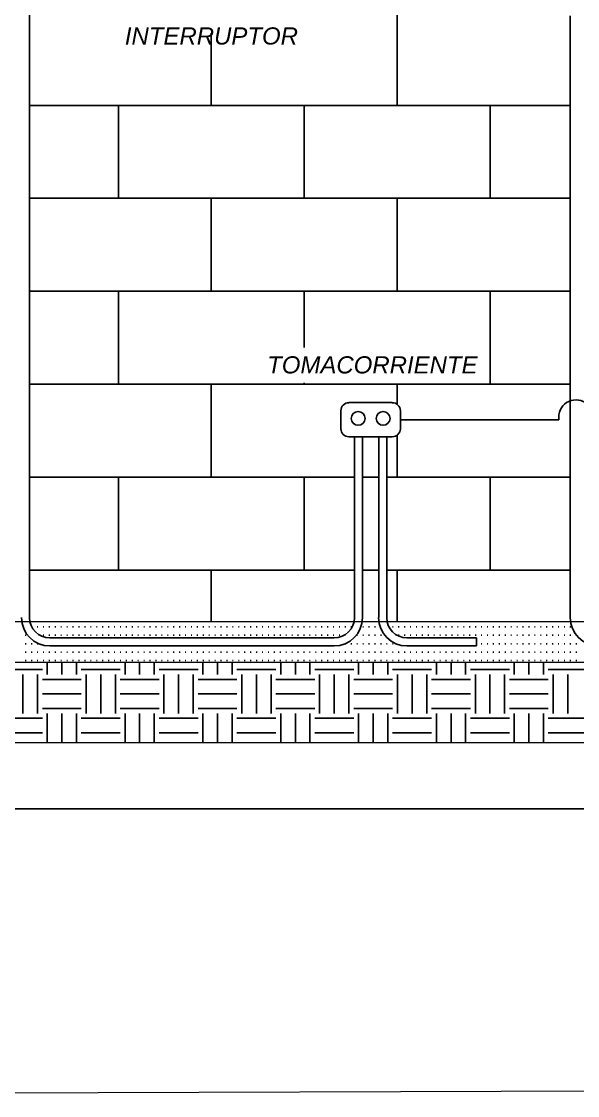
# Model space of a CAD drawing. Header units: inches. Extents: x 1693 to 10990, y 1878 to 5055.
# Drawn here: x 1717.52 to 1734.25, y 2180.96 to 2213.29 of the extents above; entities that cross this region are included whole.
import ezdxf

# ---------------------------------------------------------------- set-up
doc = ezdxf.new("R2010")
doc.units = ezdxf.units.IN
for name, color, linetype, lineweight in [('00 LEYENDA', 3, 'Continuous', 9), ('DETALLE2', 1, 'Continuous', 5), ('IE-DIAGRAMA', 1, 'Continuous', 0)]:
    doc.layers.add(name, color=color, linetype=linetype, lineweight=lineweight)
doc.layers.add('DETALLE', color=3, linetype='Continuous')
doc.styles.add('Arial cursiva', font='ariali.ttf')

msp = doc.modelspace()

# ---------------------------------------------------------------- linework, layer by layer
at = {"color": 240, "linetype": 'Continuous', "true_color": 0xed1f24}
for p, q in [((1728.83, 2210.762), (1728.83, 2213.56)), ((1723.235, 2210.762), (1723.235, 2212.934)), ((1717.766, 2210.762), (1734.035, 2210.762)), ((1720.438, 2207.964), (1720.438, 2210.762)), ((1726.033, 2207.964), (1726.033, 2210.762)), ((1731.628, 2207.964), (1731.628, 2210.762)), ((1717.766, 2207.964), (1734.035, 2207.964)), ((1723.235, 2205.167), (1723.235, 2207.964)), ((1728.83, 2205.167), (1728.83, 2207.964)), ((1717.766, 2205.167), (1734.035, 2205.167)), ((1720.438, 2202.369), (1720.438, 2205.167)), ((1726.033, 2203.476), (1726.033, 2205.167)), ((1731.628, 2202.369), (1731.628, 2205.167)), ((1717.766, 2202.369), (1734.035, 2202.369)), ((1723.235, 2199.572), (1723.235, 2202.369)), ((1726.033, 2202.369), (1726.033, 2202.412)), ((1728.83, 2201.762), (1728.83, 2202.369)), ((1728.83, 2199.572), (1728.83, 2200.839)), ((1717.766, 2199.572), (1727.542, 2199.572)), ((1720.438, 2196.774), (1720.438, 2199.572)), ((1726.033, 2196.774), (1726.033, 2199.572)), ((1727.785, 2199.572), (1728.271, 2199.572)), ((1728.514, 2199.572), (1734.035, 2199.572)), ((1731.628, 2196.774), (1731.628, 2199.572)), ((1717.766, 2196.774), (1727.542, 2196.774)), ((1723.235, 2195.224), (1723.235, 2196.774)), ((1727.785, 2196.774), (1728.271, 2196.774)), ((1728.514, 2196.774), (1734.035, 2196.774)), ((1728.83, 2195.224), (1728.83, 2196.774)), ((1718.297, 2193.633), (1718.297, 2194.008)), ((1718.736, 2193.633), (1718.736, 2194.008)), ((1719.176, 2193.633), (1719.176, 2194.008)), ((1720.639, 2193.633), (1720.639, 2194.008)), ((1721.078, 2193.633), (1721.078, 2194.008)), ((1721.518, 2193.633), (1721.518, 2194.008)), ((1722.981, 2193.633), (1722.981, 2194.008)), ((1723.42, 2193.633), (1723.42, 2194.008)), ((1723.86, 2193.633), (1723.86, 2194.008)), ((1725.323, 2193.633), (1725.323, 2194.008)), ((1725.763, 2193.633), (1725.763, 2194.008)), ((1726.202, 2193.633), (1726.202, 2194.008)), ((1727.665, 2193.633), (1727.665, 2194.008)), ((1728.105, 2193.633), (1728.105, 2194.008)), ((1728.544, 2193.633), (1728.544, 2194.008)), ((1730.008, 2193.633), (1730.008, 2194.008)), ((1730.447, 2193.633), (1730.447, 2194.008)), ((1730.886, 2193.633), (1730.886, 2194.008)), ((1732.35, 2193.633), (1732.35, 2194.008)), ((1732.789, 2193.633), (1732.789, 2194.008)), ((1733.228, 2193.633), (1733.228, 2194.008)), ((1716.98, 2193.78), (1718.151, 2193.78)), ((1717.565, 2192.462), (1717.565, 2193.633)), ((1718.004, 2192.462), (1718.004, 2193.633)), ((1719.322, 2193.78), (1720.493, 2193.78)), ((1719.468, 2192.462), (1719.468, 2193.633)), ((1719.907, 2192.462), (1719.907, 2193.633)), ((1720.347, 2192.462), (1720.347, 2193.633)), ((1721.664, 2193.78), (1722.835, 2193.78)), ((1721.81, 2192.462), (1721.81, 2193.633)), ((1722.249, 2192.462), (1722.249, 2193.633)), ((1722.689, 2192.462), (1722.689, 2193.633)), ((1724.006, 2193.78), (1725.177, 2193.78)), ((1724.152, 2192.462), (1724.152, 2193.633)), ((1724.592, 2192.462), (1724.592, 2193.633)), ((1725.031, 2192.462), (1725.031, 2193.633)), ((1726.348, 2193.78), (1727.519, 2193.78)), ((1726.494, 2192.462), (1726.494, 2193.633)), ((1726.934, 2192.462), (1726.934, 2193.633)), ((1727.373, 2192.462), (1727.373, 2193.633)), ((1728.69, 2193.78), (1729.861, 2193.78)), ((1728.836, 2192.462), (1728.836, 2193.633)), ((1729.276, 2192.462), (1729.276, 2193.633)), ((1729.715, 2192.462), (1729.715, 2193.633)), ((1731.032, 2193.78), (1732.203, 2193.78)), ((1731.179, 2192.462), (1731.179, 2193.633)), ((1731.618, 2192.462), (1731.618, 2193.633)), ((1732.057, 2192.462), (1732.057, 2193.633)), ((1733.374, 2193.78), (1734.545, 2193.78)), ((1733.521, 2192.462), (1733.521, 2193.633)), ((1733.96, 2192.462), (1733.96, 2193.633)), ((1718.151, 2193.487), (1719.322, 2193.487)), ((1720.493, 2193.487), (1721.664, 2193.487)), ((1722.835, 2193.487), (1724.006, 2193.487)), ((1725.177, 2193.487), (1726.348, 2193.487)), ((1727.519, 2193.487), (1728.69, 2193.487)), ((1729.861, 2193.487), (1731.032, 2193.487)), ((1732.203, 2193.487), (1733.374, 2193.487)), ((1718.151, 2193.048), (1719.322, 2193.048)), ((1720.493, 2193.048), (1721.664, 2193.048)), ((1722.835, 2193.048), (1724.006, 2193.048)), ((1725.177, 2193.048), (1726.348, 2193.048)), ((1727.519, 2193.048), (1728.69, 2193.048)), ((1729.861, 2193.048), (1731.032, 2193.048)), ((1732.203, 2193.048), (1733.374, 2193.048)), ((1716.98, 2192.316), (1718.151, 2192.316)), ((1718.151, 2192.609), (1719.322, 2192.609)), ((1718.297, 2191.578), (1718.297, 2192.462)), ((1718.736, 2191.578), (1718.736, 2192.462)), ((1719.176, 2191.578), (1719.176, 2192.462)), ((1719.322, 2192.316), (1720.493, 2192.316)), ((1720.493, 2192.609), (1721.664, 2192.609)), ((1720.639, 2191.578), (1720.639, 2192.462)), ((1721.078, 2191.578), (1721.078, 2192.462)), ((1721.518, 2191.578), (1721.518, 2192.462)), ((1721.664, 2192.316), (1722.835, 2192.316)), ((1722.835, 2192.609), (1724.006, 2192.609)), ((1722.981, 2191.578), (1722.981, 2192.462)), ((1723.42, 2191.578), (1723.42, 2192.462)), ((1723.86, 2191.578), (1723.86, 2192.462)), ((1724.006, 2192.316), (1725.177, 2192.316)), ((1725.177, 2192.609), (1726.348, 2192.609)), ((1725.323, 2191.578), (1725.323, 2192.462)), ((1725.763, 2191.578), (1725.763, 2192.462)), ((1726.202, 2191.578), (1726.202, 2192.462)), ((1726.348, 2192.316), (1727.519, 2192.316)), ((1727.519, 2192.609), (1728.69, 2192.609)), ((1727.665, 2191.578), (1727.665, 2192.462)), ((1728.105, 2191.578), (1728.105, 2192.462)), ((1728.544, 2191.578), (1728.544, 2192.462)), ((1728.69, 2192.316), (1729.861, 2192.316)), ((1729.861, 2192.609), (1731.032, 2192.609)), ((1730.008, 2191.578), (1730.008, 2192.462)), ((1730.447, 2191.578), (1730.447, 2192.462)), ((1730.886, 2191.578), (1730.886, 2192.462)), ((1731.032, 2192.316), (1732.203, 2192.316)), ((1732.203, 2192.609), (1733.374, 2192.609)), ((1732.35, 2191.578), (1732.35, 2192.462)), ((1732.789, 2191.578), (1732.789, 2192.462)), ((1733.228, 2191.578), (1733.228, 2192.462)), ((1733.374, 2192.316), (1734.545, 2192.316)), ((1716.98, 2191.877), (1718.151, 2191.877)), ((1719.322, 2191.877), (1720.493, 2191.877)), ((1721.664, 2191.877), (1722.835, 2191.877)), ((1724.006, 2191.877), (1725.177, 2191.877)), ((1726.348, 2191.877), (1727.519, 2191.877)), ((1728.69, 2191.877), (1729.861, 2191.877)), ((1731.032, 2191.877), (1732.203, 2191.877)), ((1733.374, 2191.877), (1734.545, 2191.877))]:
    msp.add_line(p, q, dxfattribs=at)
at = {"color": 4, "linetype": 'Continuous'}
for p, q in [((1717.831, 2195.07), (1717.84, 2195.07)), ((1717.993, 2195.07), (1718.019, 2195.07)), ((1718.171, 2195.07), (1718.197, 2195.07)), ((1718.349, 2195.07), (1718.375, 2195.07)), ((1718.528, 2195.07), (1718.553, 2195.07)), ((1718.706, 2195.07), (1718.731, 2195.07)), ((1718.884, 2195.07), (1718.909, 2195.07)), ((1719.062, 2195.07), (1719.087, 2195.07)), ((1719.24, 2195.07), (1719.266, 2195.07)), ((1719.418, 2195.07), (1719.444, 2195.07)), ((1719.596, 2195.07), (1719.622, 2195.07)), ((1719.775, 2195.07), (1719.8, 2195.07)), ((1719.953, 2195.07), (1719.978, 2195.07)), ((1720.131, 2195.07), (1720.156, 2195.07)), ((1720.309, 2195.07), (1720.334, 2195.07)), ((1720.487, 2195.07), (1720.513, 2195.07)), ((1720.665, 2195.07), (1720.691, 2195.07)), ((1720.843, 2195.07), (1720.869, 2195.07)), ((1721.022, 2195.07), (1721.047, 2195.07)), ((1721.2, 2195.07), (1721.225, 2195.07)), ((1721.378, 2195.07), (1721.403, 2195.07)), ((1721.556, 2195.07), (1721.581, 2195.07)), ((1721.734, 2195.07), (1721.76, 2195.07)), ((1721.912, 2195.07), (1721.938, 2195.07)), ((1722.09, 2195.07), (1722.116, 2195.07)), ((1722.269, 2195.07), (1722.294, 2195.07)), ((1722.447, 2195.07), (1722.472, 2195.07)), ((1722.625, 2195.07), (1722.65, 2195.07)), ((1722.803, 2195.07), (1722.828, 2195.07)), ((1722.981, 2195.07), (1723.007, 2195.07)), ((1723.159, 2195.07), (1723.185, 2195.07)), ((1723.337, 2195.07), (1723.363, 2195.07)), ((1723.516, 2195.07), (1723.541, 2195.07)), ((1723.694, 2195.07), (1723.719, 2195.07)), ((1723.872, 2195.07), (1723.897, 2195.07)), ((1724.05, 2195.07), (1724.075, 2195.07)), ((1724.228, 2195.07), (1724.254, 2195.07)), ((1724.406, 2195.07), (1724.432, 2195.07)), ((1724.584, 2195.07), (1724.61, 2195.07)), ((1724.763, 2195.07), (1724.788, 2195.07)), ((1724.941, 2195.07), (1724.966, 2195.07)), ((1725.119, 2195.07), (1725.144, 2195.07)), ((1725.297, 2195.07), (1725.322, 2195.07)), ((1725.475, 2195.07), (1725.501, 2195.07)), ((1725.653, 2195.07), (1725.679, 2195.07)), ((1725.831, 2195.07), (1725.857, 2195.07)), ((1726.01, 2195.07), (1726.035, 2195.07)), ((1726.188, 2195.07), (1726.213, 2195.07)), ((1726.366, 2195.07), (1726.391, 2195.07)), ((1726.544, 2195.07), (1726.569, 2195.07)), ((1726.722, 2195.07), (1726.748, 2195.07)), ((1726.9, 2195.07), (1726.926, 2195.07)), ((1727.078, 2195.07), (1727.104, 2195.07)), ((1727.257, 2195.07), (1727.282, 2195.07)), ((1727.435, 2195.07), (1727.46, 2195.07)), ((1727.791, 2195.07), (1727.816, 2195.07)), ((1727.969, 2195.07), (1727.995, 2195.07)), ((1728.147, 2195.07), (1728.173, 2195.07)), ((1728.682, 2195.07), (1728.707, 2195.07)), ((1728.86, 2195.07), (1728.885, 2195.07)), ((1729.038, 2195.07), (1729.063, 2195.07)), ((1729.216, 2195.07), (1729.242, 2195.07)), ((1729.394, 2195.07), (1729.42, 2195.07)), ((1729.572, 2195.07), (1729.598, 2195.07)), ((1729.751, 2195.07), (1729.776, 2195.07)), ((1729.929, 2195.07), (1729.954, 2195.07)), ((1730.107, 2195.07), (1730.132, 2195.07)), ((1730.285, 2195.07), (1730.311, 2195.07)), ((1730.463, 2195.07), (1730.489, 2195.07)), ((1730.641, 2195.07), (1730.667, 2195.07)), ((1730.819, 2195.07), (1730.845, 2195.07)), ((1730.998, 2195.07), (1731.023, 2195.07)), ((1731.176, 2195.07), (1731.201, 2195.07)), ((1731.354, 2195.07), (1731.379, 2195.07)), ((1731.532, 2195.07), (1731.558, 2195.07)), ((1731.71, 2195.07), (1731.736, 2195.07)), ((1731.888, 2195.07), (1731.914, 2195.07)), ((1732.066, 2195.07), (1732.092, 2195.07)), ((1732.245, 2195.07), (1732.27, 2195.07)), ((1732.423, 2195.07), (1732.448, 2195.07)), ((1732.601, 2195.07), (1732.626, 2195.07)), ((1732.779, 2195.07), (1732.805, 2195.07)), ((1732.957, 2195.07), (1732.983, 2195.07)), ((1733.135, 2195.07), (1733.161, 2195.07)), ((1733.314, 2195.07), (1733.339, 2195.07)), ((1733.492, 2195.07), (1733.517, 2195.07)), ((1733.67, 2195.07), (1733.695, 2195.07)), ((1733.848, 2195.07), (1733.873, 2195.07)), ((1734.026, 2195.07), (1734.052, 2195.07)), ((1717.637, 2194.816), (1717.662, 2194.816)), ((1717.637, 2194.561), (1717.662, 2194.561)), ((1717.815, 2194.561), (1717.84, 2194.561)), ((1717.993, 2194.561), (1718.019, 2194.561)), ((1718.171, 2194.816), (1718.197, 2194.816)), ((1718.349, 2194.816), (1718.375, 2194.816)), ((1718.528, 2194.816), (1718.553, 2194.816)), ((1718.706, 2194.816), (1718.731, 2194.816)), ((1718.884, 2194.816), (1718.909, 2194.816)), ((1719.062, 2194.816), (1719.087, 2194.816)), ((1719.24, 2194.816), (1719.266, 2194.816)), ((1719.418, 2194.816), (1719.444, 2194.816)), ((1719.596, 2194.816), (1719.622, 2194.816)), ((1719.775, 2194.816), (1719.8, 2194.816)), ((1719.953, 2194.816), (1719.978, 2194.816)), ((1720.131, 2194.816), (1720.156, 2194.816)), ((1720.309, 2194.816), (1720.334, 2194.816)), ((1720.487, 2194.816), (1720.513, 2194.816)), ((1720.665, 2194.816), (1720.691, 2194.816)), ((1720.843, 2194.816), (1720.869, 2194.816)), ((1721.022, 2194.816), (1721.047, 2194.816)), ((1721.2, 2194.816), (1721.225, 2194.816)), ((1721.378, 2194.816), (1721.403, 2194.816)), ((1721.556, 2194.816), (1721.581, 2194.816)), ((1721.734, 2194.816), (1721.76, 2194.816)), ((1721.912, 2194.816), (1721.938, 2194.816)), ((1722.09, 2194.816), (1722.116, 2194.816)), ((1722.269, 2194.816), (1722.294, 2194.816)), ((1722.447, 2194.816), (1722.472, 2194.816)), ((1722.625, 2194.816), (1722.65, 2194.816)), ((1722.803, 2194.816), (1722.828, 2194.816)), ((1722.981, 2194.816), (1723.007, 2194.816)), ((1723.159, 2194.816), (1723.185, 2194.816)), ((1723.337, 2194.816), (1723.363, 2194.816)), ((1723.516, 2194.816), (1723.541, 2194.816)), ((1723.694, 2194.816), (1723.719, 2194.816)), ((1723.872, 2194.816), (1723.897, 2194.816)), ((1724.05, 2194.816), (1724.075, 2194.816)), ((1724.228, 2194.816), (1724.254, 2194.816)), ((1724.406, 2194.816), (1724.432, 2194.816)), ((1724.584, 2194.816), (1724.61, 2194.816)), ((1724.763, 2194.816), (1724.788, 2194.816)), ((1724.941, 2194.816), (1724.966, 2194.816)), ((1725.119, 2194.816), (1725.144, 2194.816)), ((1725.297, 2194.816), (1725.322, 2194.816)), ((1725.475, 2194.816), (1725.501, 2194.816)), ((1725.653, 2194.816), (1725.679, 2194.816)), ((1725.831, 2194.816), (1725.857, 2194.816)), ((1726.01, 2194.816), (1726.035, 2194.816)), ((1726.188, 2194.816), (1726.213, 2194.816)), ((1726.366, 2194.816), (1726.391, 2194.816)), ((1726.544, 2194.816), (1726.569, 2194.816)), ((1726.722, 2194.816), (1726.748, 2194.816)), ((1726.9, 2194.816), (1726.926, 2194.816)), ((1727.078, 2194.816), (1727.104, 2194.816)), ((1727.264, 2194.561), (1727.282, 2194.561)), ((1727.435, 2194.561), (1727.46, 2194.561)), ((1727.613, 2194.816), (1727.638, 2194.816)), ((1727.613, 2194.561), (1727.638, 2194.561)), ((1727.791, 2194.816), (1727.816, 2194.816)), ((1727.791, 2194.561), (1727.816, 2194.561)), ((1727.969, 2194.816), (1727.995, 2194.816)), ((1727.969, 2194.561), (1727.995, 2194.561)), ((1728.147, 2194.816), (1728.173, 2194.816)), ((1728.147, 2194.561), (1728.173, 2194.561)), ((1728.325, 2194.816), (1728.351, 2194.816)), ((1728.325, 2194.561), (1728.351, 2194.561)), ((1728.504, 2194.561), (1728.529, 2194.561)), ((1728.682, 2194.561), (1728.707, 2194.561)), ((1728.86, 2194.816), (1728.885, 2194.816)), ((1729.038, 2194.816), (1729.063, 2194.816)), ((1729.216, 2194.816), (1729.242, 2194.816)), ((1729.394, 2194.816), (1729.42, 2194.816)), ((1729.572, 2194.816), (1729.598, 2194.816)), ((1729.751, 2194.816), (1729.776, 2194.816)), ((1729.929, 2194.816), (1729.954, 2194.816)), ((1730.107, 2194.816), (1730.132, 2194.816)), ((1730.285, 2194.816), (1730.311, 2194.816)), ((1730.463, 2194.816), (1730.489, 2194.816)), ((1730.641, 2194.816), (1730.667, 2194.816)), ((1730.819, 2194.816), (1730.845, 2194.816)), ((1730.998, 2194.816), (1731.023, 2194.816)), ((1731.176, 2194.816), (1731.201, 2194.816)), ((1731.354, 2194.816), (1731.379, 2194.816)), ((1731.354, 2194.561), (1731.379, 2194.561)), ((1731.532, 2194.816), (1731.558, 2194.816)), ((1731.532, 2194.561), (1731.558, 2194.561)), ((1731.71, 2194.816), (1731.736, 2194.816)), ((1731.71, 2194.561), (1731.736, 2194.561)), ((1731.888, 2194.816), (1731.914, 2194.816)), ((1731.888, 2194.561), (1731.914, 2194.561)), ((1732.066, 2194.816), (1732.092, 2194.816)), ((1732.066, 2194.561), (1732.092, 2194.561)), ((1732.245, 2194.816), (1732.27, 2194.816)), ((1732.245, 2194.561), (1732.27, 2194.561)), ((1732.423, 2194.816), (1732.448, 2194.816)), ((1732.423, 2194.561), (1732.448, 2194.561)), ((1732.601, 2194.816), (1732.626, 2194.816)), ((1732.601, 2194.561), (1732.626, 2194.561)), ((1732.779, 2194.816), (1732.805, 2194.816)), ((1732.779, 2194.561), (1732.805, 2194.561)), ((1732.957, 2194.816), (1732.983, 2194.816)), ((1732.957, 2194.561), (1732.983, 2194.561)), ((1733.135, 2194.816), (1733.161, 2194.816)), ((1733.135, 2194.561), (1733.161, 2194.561)), ((1733.314, 2194.816), (1733.339, 2194.816)), ((1733.314, 2194.561), (1733.339, 2194.561)), ((1733.492, 2194.816), (1733.517, 2194.816)), ((1733.492, 2194.561), (1733.517, 2194.561)), ((1733.67, 2194.816), (1733.695, 2194.816)), ((1733.67, 2194.561), (1733.695, 2194.561)), ((1733.848, 2194.816), (1733.873, 2194.816)), ((1733.848, 2194.561), (1733.873, 2194.561)), ((1734.026, 2194.816), (1734.052, 2194.816)), ((1734.026, 2194.561), (1734.052, 2194.561)), ((1734.204, 2194.816), (1734.22, 2194.816)), ((1734.204, 2194.561), (1734.23, 2194.561)), ((1717.637, 2194.307), (1717.662, 2194.307)), ((1717.815, 2194.307), (1717.84, 2194.307)), ((1717.993, 2194.307), (1718.019, 2194.307)), ((1718.171, 2194.307), (1718.197, 2194.307)), ((1718.349, 2194.307), (1718.375, 2194.307)), ((1718.528, 2194.307), (1718.553, 2194.307)), ((1718.706, 2194.307), (1718.731, 2194.307)), ((1718.884, 2194.307), (1718.909, 2194.307)), ((1719.062, 2194.307), (1719.087, 2194.307)), ((1719.24, 2194.307), (1719.266, 2194.307)), ((1719.418, 2194.307), (1719.444, 2194.307)), ((1719.596, 2194.307), (1719.622, 2194.307)), ((1719.775, 2194.307), (1719.8, 2194.307)), ((1719.953, 2194.307), (1719.978, 2194.307)), ((1720.131, 2194.307), (1720.156, 2194.307)), ((1720.309, 2194.307), (1720.334, 2194.307)), ((1720.487, 2194.307), (1720.513, 2194.307)), ((1720.665, 2194.307), (1720.691, 2194.307)), ((1720.843, 2194.307), (1720.869, 2194.307)), ((1721.022, 2194.307), (1721.047, 2194.307)), ((1721.2, 2194.307), (1721.225, 2194.307)), ((1721.378, 2194.307), (1721.403, 2194.307)), ((1721.556, 2194.307), (1721.581, 2194.307)), ((1721.734, 2194.307), (1721.76, 2194.307)), ((1721.912, 2194.307), (1721.938, 2194.307)), ((1722.09, 2194.307), (1722.116, 2194.307)), ((1722.269, 2194.307), (1722.294, 2194.307)), ((1722.447, 2194.307), (1722.472, 2194.307)), ((1722.625, 2194.307), (1722.65, 2194.307)), ((1722.803, 2194.307), (1722.828, 2194.307)), ((1722.981, 2194.307), (1723.007, 2194.307)), ((1723.159, 2194.307), (1723.185, 2194.307)), ((1723.337, 2194.307), (1723.363, 2194.307)), ((1723.516, 2194.307), (1723.541, 2194.307)), ((1723.694, 2194.307), (1723.719, 2194.307)), ((1723.872, 2194.307), (1723.897, 2194.307)), ((1724.05, 2194.307), (1724.075, 2194.307)), ((1724.228, 2194.307), (1724.254, 2194.307)), ((1724.406, 2194.307), (1724.432, 2194.307)), ((1724.584, 2194.307), (1724.61, 2194.307)), ((1724.763, 2194.307), (1724.788, 2194.307)), ((1724.941, 2194.307), (1724.966, 2194.307)), ((1725.119, 2194.307), (1725.144, 2194.307)), ((1725.297, 2194.307), (1725.322, 2194.307)), ((1725.475, 2194.307), (1725.501, 2194.307)), ((1725.653, 2194.307), (1725.679, 2194.307)), ((1725.831, 2194.307), (1725.857, 2194.307)), ((1726.01, 2194.307), (1726.035, 2194.307)), ((1726.188, 2194.307), (1726.213, 2194.307)), ((1726.366, 2194.307), (1726.391, 2194.307)), ((1726.544, 2194.307), (1726.569, 2194.307)), ((1726.722, 2194.307), (1726.748, 2194.307)), ((1726.9, 2194.307), (1726.926, 2194.307)), ((1727.078, 2194.307), (1727.104, 2194.307)), ((1727.257, 2194.307), (1727.282, 2194.307)), ((1727.435, 2194.307), (1727.46, 2194.307)), ((1727.613, 2194.307), (1727.638, 2194.307)), ((1727.791, 2194.307), (1727.816, 2194.307)), ((1727.969, 2194.307), (1727.995, 2194.307)), ((1728.147, 2194.307), (1728.173, 2194.307)), ((1728.325, 2194.307), (1728.351, 2194.307)), ((1728.504, 2194.307), (1728.529, 2194.307)), ((1728.682, 2194.307), (1728.707, 2194.307)), ((1728.86, 2194.307), (1728.885, 2194.307)), ((1729.038, 2194.307), (1729.063, 2194.307)), ((1729.216, 2194.307), (1729.242, 2194.307)), ((1729.394, 2194.307), (1729.42, 2194.307)), ((1729.572, 2194.307), (1729.598, 2194.307)), ((1729.751, 2194.307), (1729.776, 2194.307)), ((1729.929, 2194.307), (1729.954, 2194.307)), ((1730.107, 2194.307), (1730.132, 2194.307)), ((1730.285, 2194.307), (1730.311, 2194.307)), ((1730.463, 2194.307), (1730.489, 2194.307)), ((1730.641, 2194.307), (1730.667, 2194.307)), ((1730.819, 2194.307), (1730.845, 2194.307)), ((1730.998, 2194.307), (1731.023, 2194.307)), ((1731.176, 2194.307), (1731.201, 2194.307)), ((1731.354, 2194.307), (1731.379, 2194.307)), ((1731.532, 2194.307), (1731.558, 2194.307)), ((1731.71, 2194.307), (1731.736, 2194.307)), ((1731.888, 2194.307), (1731.914, 2194.307)), ((1732.066, 2194.307), (1732.092, 2194.307)), ((1732.245, 2194.307), (1732.27, 2194.307)), ((1732.423, 2194.307), (1732.448, 2194.307)), ((1732.601, 2194.307), (1732.626, 2194.307)), ((1732.779, 2194.307), (1732.805, 2194.307)), ((1732.957, 2194.307), (1732.983, 2194.307)), ((1733.135, 2194.307), (1733.161, 2194.307)), ((1733.314, 2194.307), (1733.339, 2194.307)), ((1733.492, 2194.307), (1733.517, 2194.307)), ((1733.67, 2194.307), (1733.695, 2194.307)), ((1733.848, 2194.307), (1733.873, 2194.307)), ((1734.026, 2194.307), (1734.052, 2194.307)), ((1734.204, 2194.307), (1734.23, 2194.307)), ((1717.637, 2194.052), (1717.662, 2194.052)), ((1717.815, 2194.052), (1717.84, 2194.052)), ((1717.993, 2194.052), (1718.019, 2194.052)), ((1718.171, 2194.052), (1718.197, 2194.052)), ((1718.349, 2194.052), (1718.375, 2194.052)), ((1718.528, 2194.052), (1718.553, 2194.052)), ((1718.706, 2194.052), (1718.731, 2194.052)), ((1718.884, 2194.052), (1718.909, 2194.052)), ((1719.062, 2194.052), (1719.087, 2194.052)), ((1719.24, 2194.052), (1719.266, 2194.052)), ((1719.418, 2194.052), (1719.444, 2194.052)), ((1719.596, 2194.052), (1719.622, 2194.052)), ((1719.775, 2194.052), (1719.8, 2194.052)), ((1719.953, 2194.052), (1719.978, 2194.052)), ((1720.131, 2194.052), (1720.156, 2194.052)), ((1720.309, 2194.052), (1720.334, 2194.052)), ((1720.487, 2194.052), (1720.513, 2194.052)), ((1720.665, 2194.052), (1720.691, 2194.052)), ((1720.843, 2194.052), (1720.869, 2194.052)), ((1721.022, 2194.052), (1721.047, 2194.052)), ((1721.2, 2194.052), (1721.225, 2194.052)), ((1721.378, 2194.052), (1721.403, 2194.052)), ((1721.556, 2194.052), (1721.581, 2194.052)), ((1721.734, 2194.052), (1721.76, 2194.052)), ((1721.912, 2194.052), (1721.938, 2194.052)), ((1722.09, 2194.052), (1722.116, 2194.052)), ((1722.269, 2194.052), (1722.294, 2194.052)), ((1722.447, 2194.052), (1722.472, 2194.052)), ((1722.625, 2194.052), (1722.65, 2194.052)), ((1722.803, 2194.052), (1722.828, 2194.052)), ((1722.981, 2194.052), (1723.007, 2194.052)), ((1723.159, 2194.052), (1723.185, 2194.052)), ((1723.337, 2194.052), (1723.363, 2194.052)), ((1723.516, 2194.052), (1723.541, 2194.052)), ((1723.694, 2194.052), (1723.719, 2194.052)), ((1723.872, 2194.052), (1723.897, 2194.052)), ((1724.05, 2194.052), (1724.075, 2194.052)), ((1724.228, 2194.052), (1724.254, 2194.052)), ((1724.406, 2194.052), (1724.432, 2194.052)), ((1724.584, 2194.052), (1724.61, 2194.052)), ((1724.763, 2194.052), (1724.788, 2194.052)), ((1724.941, 2194.052), (1724.966, 2194.052)), ((1725.119, 2194.052), (1725.144, 2194.052)), ((1725.297, 2194.052), (1725.322, 2194.052)), ((1725.475, 2194.052), (1725.501, 2194.052)), ((1725.653, 2194.052), (1725.679, 2194.052)), ((1725.831, 2194.052), (1725.857, 2194.052)), ((1726.01, 2194.052), (1726.035, 2194.052)), ((1726.188, 2194.052), (1726.213, 2194.052)), ((1726.366, 2194.052), (1726.391, 2194.052)), ((1726.544, 2194.052), (1726.569, 2194.052)), ((1726.722, 2194.052), (1726.748, 2194.052)), ((1726.9, 2194.052), (1726.926, 2194.052)), ((1727.078, 2194.052), (1727.104, 2194.052)), ((1727.257, 2194.052), (1727.282, 2194.052)), ((1727.435, 2194.052), (1727.46, 2194.052)), ((1727.613, 2194.052), (1727.638, 2194.052)), ((1727.791, 2194.052), (1727.816, 2194.052)), ((1727.969, 2194.052), (1727.995, 2194.052)), ((1728.147, 2194.052), (1728.173, 2194.052)), ((1728.325, 2194.052), (1728.351, 2194.052)), ((1728.504, 2194.052), (1728.529, 2194.052)), ((1728.682, 2194.052), (1728.707, 2194.052)), ((1728.86, 2194.052), (1728.885, 2194.052)), ((1729.038, 2194.052), (1729.063, 2194.052)), ((1729.216, 2194.052), (1729.242, 2194.052)), ((1729.394, 2194.052), (1729.42, 2194.052)), ((1729.572, 2194.052), (1729.598, 2194.052)), ((1729.751, 2194.052), (1729.776, 2194.052)), ((1729.929, 2194.052), (1729.954, 2194.052)), ((1730.107, 2194.052), (1730.132, 2194.052)), ((1730.285, 2194.052), (1730.311, 2194.052)), ((1730.463, 2194.052), (1730.489, 2194.052)), ((1730.641, 2194.052), (1730.667, 2194.052)), ((1730.819, 2194.052), (1730.845, 2194.052)), ((1730.998, 2194.052), (1731.023, 2194.052)), ((1731.176, 2194.052), (1731.201, 2194.052)), ((1731.354, 2194.052), (1731.379, 2194.052)), ((1731.532, 2194.052), (1731.558, 2194.052)), ((1731.71, 2194.052), (1731.736, 2194.052)), ((1731.888, 2194.052), (1731.914, 2194.052)), ((1732.066, 2194.052), (1732.092, 2194.052)), ((1732.245, 2194.052), (1732.27, 2194.052)), ((1732.423, 2194.052), (1732.448, 2194.052)), ((1732.601, 2194.052), (1732.626, 2194.052)), ((1732.779, 2194.052), (1732.805, 2194.052)), ((1732.957, 2194.052), (1732.983, 2194.052)), ((1733.135, 2194.052), (1733.161, 2194.052)), ((1733.314, 2194.052), (1733.339, 2194.052)), ((1733.492, 2194.052), (1733.517, 2194.052)), ((1733.67, 2194.052), (1733.695, 2194.052)), ((1733.848, 2194.052), (1733.873, 2194.052)), ((1734.026, 2194.052), (1734.052, 2194.052)), ((1734.204, 2194.052), (1734.23, 2194.052))]:
    msp.add_line(p, q, dxfattribs=at)
at = {"layer": 'DETALLE'}
for p, q in [((1717.766, 2195.345), (1717.766, 2220.139)), ((1734.035, 2213.454), (1734.035, 2195.345)), ((1727.376, 2201.815), (1728.68, 2201.815)), ((1728.684, 2201.814), (1728.684, 2201.833)), ((1727.132, 2201.03), (1727.132, 2201.571)), ((1728.923, 2201.571), (1728.923, 2201.03)), ((1733.692, 2201.301), (1728.923, 2201.301)), ((1728.68, 2200.787), (1727.376, 2200.787)), ((1727.542, 2200.787), (1727.542, 2195.345)), ((1727.785, 2200.787), (1727.785, 2195.345)), ((1728.271, 2200.787), (1728.271, 2195.345)), ((1728.514, 2195.345), (1728.514, 2200.787)), ((1724.833, 2194.738), (1718.373, 2194.738)), ((1726.934, 2194.738), (1724.833, 2194.738)), ((1731.211, 2194.738), (1729.121, 2194.738)), ((1731.211, 2194.494), (1731.211, 2194.738)), ((1724.833, 2194.494), (1718.373, 2194.494)), ((1726.934, 2194.494), (1724.833, 2194.494)), ((1729.121, 2194.494), (1731.211, 2194.494))]:
    msp.add_line(p, q, dxfattribs=at)
at = {"layer": 'DETALLE', "ltscale": 5}
msp.add_line((1700.678, 2189.594), (1757.924, 2189.594), dxfattribs=at)
at = {"layer": 'DETALLE'}
for centre in [(1727.652, 2201.341), (1728.404, 2201.341)]:
    msp.add_circle(centre, 0.208, dxfattribs=at)
for centre, radius, start, end in [((1727.376, 2201.571), 0.243, 90, 180), ((1728.68, 2201.571), 0.243, 360, 90), ((1734.21, 2201.377), 0.523, 351.5815, 188.4185), ((1727.376, 2201.03), 0.243, 180, 270), ((1728.68, 2201.03), 0.243, 270, 360), ((1718.373, 2195.345), 0.851, 180, 270), ((1718.373, 2195.345), 0.608, 180, 270), ((1726.934, 2195.345), 0.851, 270, 360), ((1726.934, 2195.345), 0.608, 270, 0), ((1729.121, 2195.345), 0.851, 180, 270), ((1729.121, 2195.345), 0.608, 180, 270), ((1734.885, 2195.345), 0.851, 180, 270)]:
    msp.add_arc(centre, radius, start, end, dxfattribs=at)
at = {"layer": 'DETALLE2'}
for p, q in [((1750.741, 2195.224), (1704.985, 2195.224)), ((1704.895, 2194.008), (1750.741, 2194.008)), ((1706.799, 2194.008), (1750.741, 2194.008)), ((1750.733, 2191.578), (1704.895, 2191.578))]:
    msp.add_line(p, q, dxfattribs=at)
at = {"layer": 'IE-DIAGRAMA', "linetype": 'Continuous'}
msp.add_line((1693.303, 2180.965), (1839.81, 2181.463), dxfattribs=at)

# ---------------------------------------------------------------- texts
at = {"layer": '00 LEYENDA', "color": 4, "style": 'Arial cursiva'}
for s, p in [('INTERRUPTOR', (1720.633, 2212.592)), ('TOMACORRIENTE', (1724.915, 2202.694))]:
    msp.add_text(s, height=0.51636, dxfattribs=at).set_placement(p)

doc.saveas('drawing.dxf')
